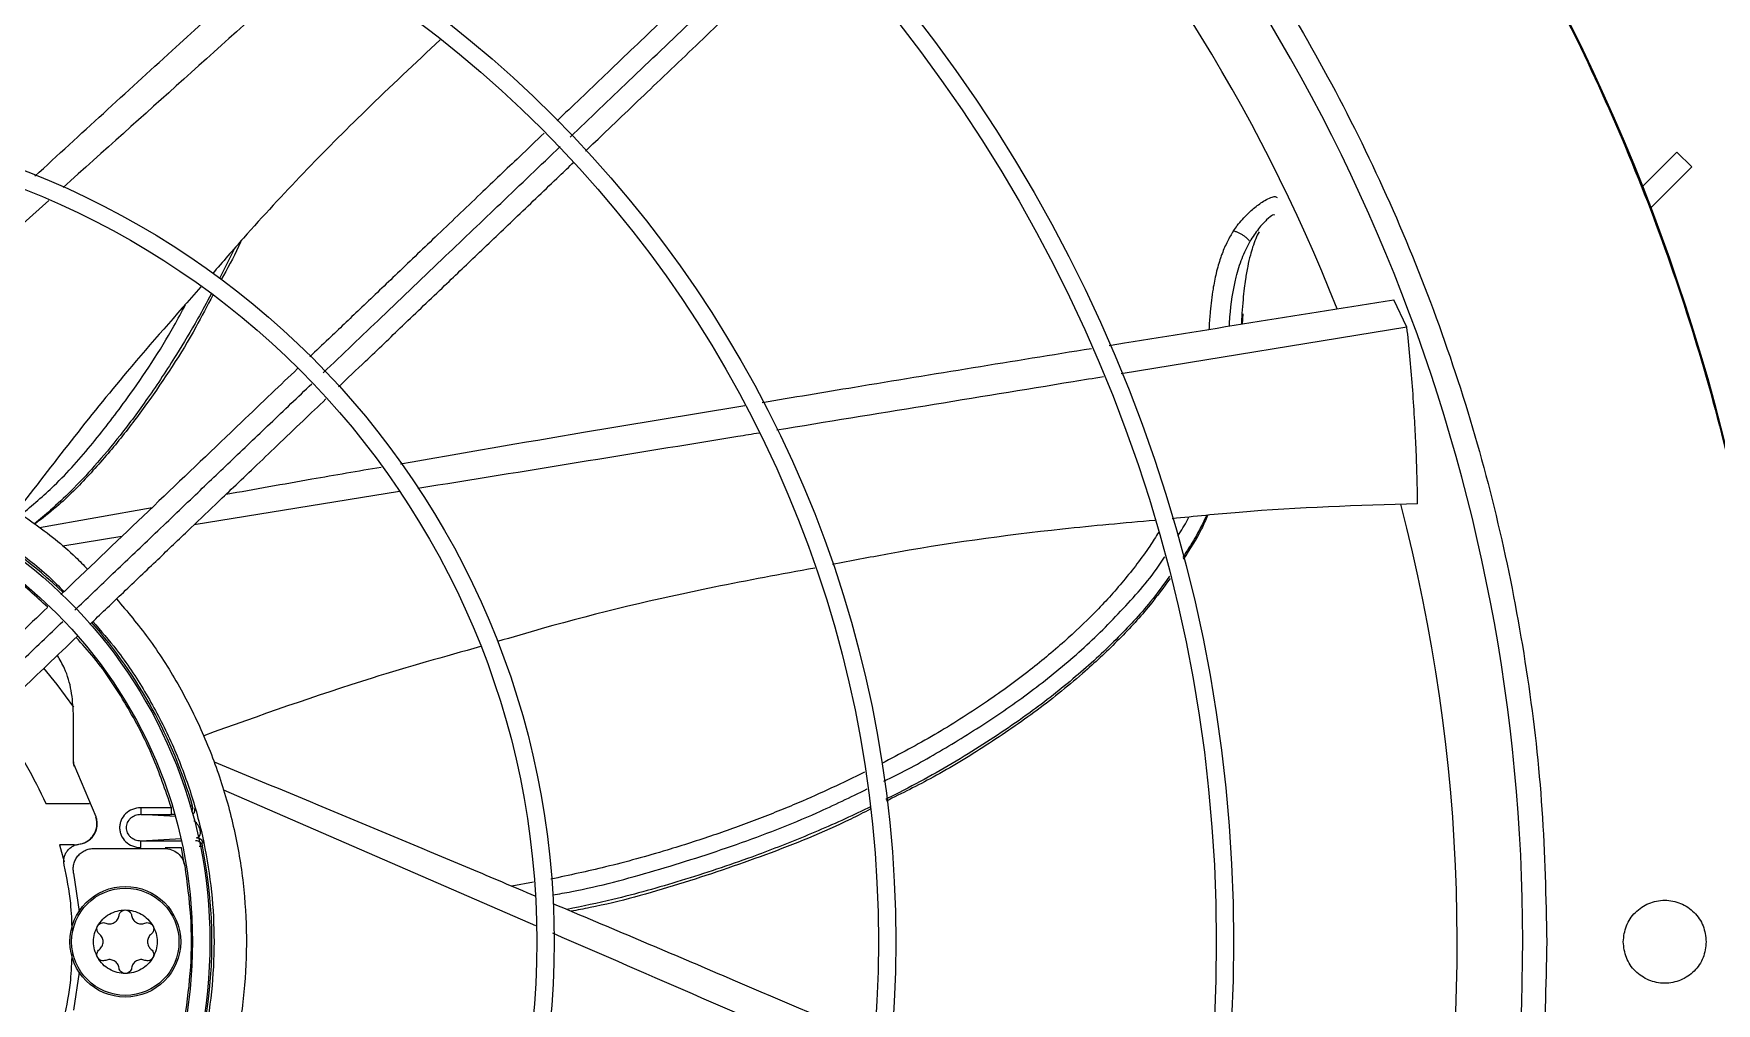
# Model space of a CAD drawing. Header units: inches. Extents: x 1229 to 1453, y -1023 to -720.
# Drawn here: x 1315.92 to 1325.49, y -865.61 to -860.09 of the extents above; entities that cross this region are included whole.
import ezdxf

# ---------------------------------------------------------------- set-up
doc = ezdxf.new("R2010")
doc.units = ezdxf.units.IN
doc.header["$MEASUREMENT"] = 0

msp = doc.modelspace()

# ---------------------------------------------------------------- linework, layer by layer
at = {"color": 18, "linetype": 'Continuous', "lineweight": 25, "true_color": 0x000000}
for p, q in [((1325.2668, -860.7656), (1325.0694, -860.963)), ((1325.352, -860.8475), (1325.2668, -860.7656)), ((1325.1162, -861.0833), (1325.352, -860.8475)), ((1316.0019, -861.0397), (1314.5613, -862.3336)), ((1317.0584, -861.3136), (1316.9737, -861.4849)), ((1323.7307, -861.7608), (1323.6553, -861.6059)), ((1323.7307, -861.7608), (1322.1038, -862.0277)), ((1322.7897, -861.7158), (1322.7889, -861.7448)), ((1322.7954, -861.7438), (1322.7983, -861.6845)), ((1317.9985, -862.6973), (1316.8291, -862.8867)), ((1315.9501, -862.9021), (1316.5908, -862.7877)), ((1316.4174, -862.9534), (1316.0823, -863.0077)), ((1316.1424, -864.2356), (1316.1424, -863.9616)), ((1316.1424, -864.2356), (1316.1424, -864.244)), ((1316.1467, -864.2618), (1316.1467, -864.2537)), ((1316.2718, -864.5502), (1316.1467, -864.2537)), ((1318.7742, -865.1707), (1316.9975, -864.3972)), ((1315.9856, -864.4734), (1316.2333, -864.4734)), ((1316.2718, -864.5502), (1316.2699, -864.5505)), ((1316.6999, -864.4977), (1316.5253, -864.4977)), ((1316.5253, -864.5371), (1316.6999, -864.5371)), ((1316.7223, -864.547), (1316.5253, -864.5371)), ((1316.7185, -864.5371), (1316.6999, -864.5371)), ((1316.1487, -864.7096), (1316.0636, -864.7096)), ((1316.0636, -864.7096), (1316.0888, -864.8048)), ((1316.2593, -864.7293), (1316.6594, -864.7293)), ((1316.5253, -864.6853), (1316.7545, -864.6737)), ((1316.5253, -864.7247), (1316.5253, -864.6853)), ((1316.5253, -864.6853), (1316.7571, -864.6853)), ((1316.6645, -864.7247), (1316.7576, -864.7247)), ((1316.7719, -864.8167), (1316.7576, -864.7247)), ((1316.1434, -864.8704), (1316.1743, -865.088)), ((1318.7607, -864.9219), (1318.6368, -864.9438)), ((1316.1743, -865.4336), (1316.1434, -865.6512))]:
    msp.add_line(p, q, dxfattribs=at)
at = {"color": 18, "linetype": 'Continuous', "lineweight": 25, "true_color": 0x000000, "flags": 128}
msp.add_lwpolyline([(1316.1439, -863.9247), (1316.0497, -863.7955), (1315.9745, -863.7039)], dxfattribs=at)
at = {"color": 18, "linetype": 'Continuous', "lineweight": 25, "true_color": 0x000000}
for centre, radius in [((1314.1739, -865.2608), 11.7126), ((1314.1739, -865.2608), 8.5704), ((1314.1739, -865.2608), 8.472), ((1314.1739, -865.2608), 6.6478), ((1314.1739, -865.2608), 6.5493), ((1314.1739, -865.2608), 4.7037), ((1314.1739, -865.2608), 4.6053), ((1314.1739, -865.2608), 2.745), ((1314.1739, -865.2608), 2.6465), ((1316.4376, -865.2608), 0.315), ((1316.4376, -865.2608), 0.3053)]:
    msp.add_circle(centre, radius, dxfattribs=at)
for centre, radius, start, end in [((1314.1739, -865.2608), 12.9331, 13.26667, 76.73333), ((1314.1739, -865.2608), 11.7147, 21.53134, 44.20264), ((1314.1739, -865.2608), 10.2157, 314.3624, 43.03697), ((1314.1739, -865.2608), 9.8425, 21.47517, 43.01243), ((1314.1739, -865.2608), 11.7147, 339.09994, 20.90006), ((1314.1739, -865.2608), 2.7569, 46.15848, 73.7218), ((1314.1739, -865.2608), 9.8425, 348.7557, 14.65988), ((1314.1739, -865.2608), 2.7569, 16.2782, 41.24448), ((1316.7825, -864.4991), 0.0394, 330.10709, 16.26909), ((1314.1739, -865.2608), 2.7569, 348.59287, 11.40713)]:
    msp.add_arc(centre, radius, start, end, dxfattribs=at)
for points, knots in [([(1302.4643, -865.2608), (1302.4692, -865.0053), (1302.4788, -864.4944), (1302.5568, -863.7313), (1302.681, -862.9748), (1302.8553, -862.228), (1303.0778, -861.4942), (1303.3479, -860.7766), (1303.6644, -860.0781), (1304.0259, -859.4019), (1304.4308, -858.7507), (1304.8774, -858.1274), (1305.3639, -857.5347), (1305.8881, -856.975), (1306.4477, -856.4508), (1307.0405, -855.9644), (1307.6637, -855.5177), (1308.3149, -855.1128), (1308.9912, -854.7513), (1309.6896, -854.4349), (1310.4073, -854.1648), (1311.141, -853.9422), (1311.8878, -853.7681), (1312.6444, -853.6432), (1313.4075, -853.568), (1314.1739, -853.5429), (1314.9402, -853.568), (1315.7033, -853.6432), (1316.4599, -853.7681), (1317.2067, -853.9422), (1317.9404, -854.1648), (1318.6581, -854.4349), (1319.3565, -854.7513), (1320.0328, -855.1128), (1320.684, -855.5177), (1321.3073, -855.9644), (1321.9, -856.4508), (1322.4597, -856.975), (1322.9838, -857.5347), (1323.4703, -858.1274), (1323.9169, -858.7507), (1324.3218, -859.4019), (1324.6833, -860.0781), (1324.9998, -860.7766), (1325.2699, -861.4942), (1325.4924, -862.228), (1325.6667, -862.9748), (1325.7909, -863.7313), (1325.8689, -864.4944), (1325.8786, -865.0053), (1325.8834, -865.2608)], [0, 0, 0, 0, 0.020833, 0.041667, 0.0625, 0.083333, 0.104167, 0.125, 0.145833, 0.166667, 0.1875, 0.208333, 0.229167, 0.25, 0.270833, 0.291667, 0.3125, 0.333333, 0.354167, 0.375, 0.395833, 0.416667, 0.4375, 0.458333, 0.479167, 0.5, 0.520833, 0.541667, 0.5625, 0.583333, 0.604167, 0.625, 0.645833, 0.666667, 0.6875, 0.708333, 0.729167, 0.75, 0.770833, 0.791667, 0.8125, 0.833333, 0.854167, 0.875, 0.895833, 0.916667, 0.9375, 0.958333, 0.979167, 1, 1, 1, 1]), ([(1321.9026, -858.3736), (1322.0658, -858.5646), (1322.3921, -858.9467), (1322.8271, -859.563), (1323.2192, -860.2068), (1323.5626, -860.8782), (1323.8566, -861.5725), (1324.0991, -862.2865), (1324.2893, -863.0162), (1324.4249, -863.7577), (1324.5102, -864.5073), (1324.5208, -865.0096), (1324.5261, -865.2608)], [0, 0, 0, 0, 0.1, 0.2, 0.3, 0.4, 0.5, 0.6, 0.7, 0.8, 0.9, 1, 1, 1, 1]), ([(1320.214, -859.3253), (1320.1782, -859.3596), (1320.0383, -859.4932), (1319.8023, -859.7188), (1319.5002, -860.0075), (1319.2111, -860.2837), (1319.0072, -860.4786), (1318.9052, -860.5761), (1318.8947, -860.5861)], [0, 0, 0, 0, 0.08205, 0.320413, 0.538192, 0.769586, 0.9763, 1, 1, 1, 1]), ([(1318.9683, -860.6792), (1319.0801, -860.5723), (1319.3138, -860.3489), (1319.6498, -860.0279), (1319.9826, -859.7099), (1320.1933, -859.5085), (1320.3017, -859.4049)], [0, 0, 0, 0, 0.25024, 0.523314, 0.754843, 1, 1, 1, 1]), ([(1315.9227, -860.9017), (1316.1827, -860.663), (1316.6708, -860.2147), (1317.1613, -859.7709), (1317.3906, -859.5634)], [0, 0, 0, 0, 0.532579, 1, 1, 1, 1]), ([(1319.0559, -860.7588), (1319.0941, -860.7223), (1319.2298, -860.5926), (1319.4734, -860.3598), (1319.7916, -860.0558), (1320.0965, -859.7644), (1320.2927, -859.5768), (1320.3767, -859.4966)], [0, 0, 0, 0, 0.086049, 0.306305, 0.551401, 0.807984, 1, 1, 1, 1]), ([(1317.5471, -859.6499), (1317.5165, -859.6775), (1317.0298, -860.1159), (1316.5414, -860.5548), (1316.0837, -860.9662)], [0, 0, 0, 0, 0.062942, 1, 1, 1, 1]), ([(1318.229, -860.125), (1318.087, -860.2583), (1317.7008, -860.6211), (1317.2699, -861.0676), (1316.992, -861.3893), (1316.9332, -861.4574)], [0, 0, 0, 0, 0.314147, 0.854877, 1, 1, 1, 1]), ([(1318.8217, -860.6558), (1318.7747, -860.7008), (1318.6539, -860.8162), (1318.4468, -861.0141), (1318.2108, -861.2396), (1317.9818, -861.4585), (1317.7798, -861.6515), (1317.6184, -861.8058), (1317.5239, -861.8961), (1317.4885, -861.9299)], [0, 0, 0, 0, 0.106271, 0.273247, 0.467047, 0.637844, 0.788267, 0.9206, 1, 1, 1, 1]), ([(1317.5643, -862.0208), (1317.6745, -861.9155), (1317.9068, -861.6935), (1318.2432, -861.372), (1318.5825, -861.0478), (1318.7996, -860.8403), (1318.9126, -860.7324)], [0, 0, 0, 0, 0.244395, 0.515011, 0.747693, 1, 1, 1, 1]), ([(1317.6507, -862.1016), (1317.7017, -862.0529), (1317.8235, -861.9365), (1318.0249, -861.744), (1318.2413, -861.5372), (1318.4595, -861.3288), (1318.6772, -861.1207), (1318.856, -860.9498), (1318.9624, -860.8482), (1318.9896, -860.8222)], [0, 0, 0, 0, 0.113908, 0.271731, 0.450073, 0.598183, 0.760522, 0.938729, 1, 1, 1, 1]), ([(1322.7433, -861.2131), (1322.7506, -861.2027), (1322.7669, -861.1796), (1322.7963, -861.1447), (1322.8277, -861.1124), (1322.8584, -861.085), (1322.8865, -861.0628), (1322.9176, -861.0416), (1322.9483, -861.0254), (1322.9787, -861.0144), (1322.9875, -861.0199), (1322.9922, -861.0229)], [0, 0, 0, 0, 0.0797306, 0.1782552, 0.2969947, 0.3879458, 0.4805735, 0.5825721, 0.7201798, 0.8534807, 1, 1, 1, 1]), ([(1322.9786, -861.1245), (1322.976, -861.1222), (1322.9707, -861.1176), (1322.934, -861.1475), (1322.886, -861.1971), (1322.8529, -861.2488), (1322.8363, -861.2745)], [0, 0, 0, 0, 0.244465, 0.494333, 0.747923, 1, 1, 1, 1]), ([(1317.0963, -861.27), (1317.0917, -861.2809), (1317.0586, -861.357), (1317.0176, -861.429), (1316.9823, -861.4908)], [0, 0, 0, 0, 0.14188, 1, 1, 1, 1]), ([(1322.7433, -861.2131), (1322.7374, -861.2226), (1322.7253, -861.2422), (1322.7087, -861.2737), (1322.6928, -861.3075), (1322.6798, -861.3395), (1322.6678, -861.3731), (1322.6562, -861.4102), (1322.6447, -861.454), (1322.6348, -861.4995), (1322.6257, -861.5503), (1322.6175, -861.6084), (1322.6102, -861.6793), (1322.6059, -861.735), (1322.6041, -861.7685), (1322.6038, -861.7745)], [0, 0, 0, 0, 0.05824, 0.119234, 0.182883, 0.249111, 0.295099, 0.36444, 0.447026, 0.524801, 0.601479, 0.710313, 0.824826, 0.968384, 1, 1, 1, 1]), ([(1322.7201, -861.7558), (1322.7211, -861.7378), (1322.7264, -861.6449), (1322.7467, -861.5127), (1322.789, -861.3686), (1322.8207, -861.3056), (1322.8363, -861.2745)], [0, 0, 0, 0, 0.109419, 0.561939, 0.783692, 1, 1, 1, 1]), ([(1322.8363, -861.2745), (1322.8352, -861.2723), (1322.8328, -861.2676), (1322.8255, -861.2593), (1322.8154, -861.2502), (1322.8024, -861.2408), (1322.7876, -861.2319), (1322.7722, -861.224), (1322.7571, -861.2176), (1322.7478, -861.2145), (1322.7433, -861.2131)], [0, 0, 0, 0, 0.11497, 0.238127, 0.367411, 0.500001, 0.632586, 0.761862, 0.885032, 1, 1, 1, 1]), ([(1322.889, -861.2179), (1322.8825, -861.231), (1322.8693, -861.2572), (1322.8529, -861.3032), (1322.8376, -861.3557), (1322.8236, -861.4169), (1322.8126, -861.4806), (1322.804, -861.544), (1322.7971, -861.6087), (1322.7924, -861.6701), (1322.7895, -861.717), (1322.7886, -861.7378), (1322.7882, -861.7449)], [0, 0, 0, 0, 0.101146, 0.203896, 0.292892, 0.415243, 0.548518, 0.639205, 0.753155, 0.890197, 0.962177, 1, 1, 1, 1]), ([(1316.8678, -861.5325), (1316.7265, -861.6919), (1316.361, -862.1041), (1316.0251, -862.5409), (1315.8191, -862.8089)], [0, 0, 0, 0, 0.386641, 1, 1, 1, 1]), ([(1316.9263, -861.5727), (1316.9009, -861.6201), (1316.8382, -861.737), (1316.7189, -861.936), (1316.5732, -862.1584), (1316.4166, -862.37), (1316.2703, -862.546), (1316.137, -862.6876), (1316.0226, -862.7964), (1315.9506, -862.8552), (1315.9201, -862.8802)], [0, 0, 0, 0, 0.096905, 0.239175, 0.41847, 0.577059, 0.714948, 0.832145, 0.928658, 1, 1, 1, 1]), ([(1316.9356, -861.5791), (1316.9039, -861.6404), (1316.7925, -861.8559), (1316.6111, -862.1306), (1316.4037, -862.4075), (1316.2336, -862.6034), (1316.0755, -862.7655), (1315.9646, -862.8502), (1315.9225, -862.8822)], [0, 0, 0, 0, 0.124193, 0.436205, 0.592312, 0.74848, 0.904731, 1, 1, 1, 1]), ([(1315.844, -862.8296), (1315.9082, -862.7754), (1316.056, -862.6508), (1316.2551, -862.424), (1316.4849, -862.1226), (1316.6606, -861.8584), (1316.7583, -861.6741), (1316.78, -861.6334)], [0, 0, 0, 0, 0.1643139, 0.3778099, 0.5907186, 0.9094973, 1, 1, 1, 1]), ([(1322.0364, -861.8657), (1322.0656, -861.8609), (1322.6063, -861.7726), (1323.1453, -861.687), (1323.6553, -861.6059)], [0, 0, 0, 0, 0.053915, 1, 1, 1, 1]), ([(1323.7913, -862.7666), (1323.7904, -862.7082), (1323.7885, -862.5955), (1323.7824, -862.4324), (1323.7739, -862.268), (1323.7624, -862.1004), (1323.748, -861.9281), (1323.7364, -861.8158), (1323.7307, -861.7608)], [0, 0, 0, 0, 0.173712, 0.3354176, 0.4850763, 0.6632668, 0.8349162, 1, 1, 1, 1]), ([(1320.0621, -862.19), (1320.2371, -862.1607), (1320.8624, -862.056), (1321.4864, -861.9549), (1321.9358, -861.8821)], [0, 0, 0, 0, 0.279809, 1, 1, 1, 1]), ([(1317.4181, -861.9972), (1317.3688, -862.0442), (1317.2623, -862.1461), (1316.9995, -862.3972), (1316.6258, -862.7543), (1316.2833, -863.0816), (1316.0972, -863.2595), (1316.0714, -863.2841)], [0, 0, 0, 0, 0.11002, 0.23806, 0.586512, 0.942749, 1, 1, 1, 1]), ([(1322.0045, -862.044), (1321.9467, -862.0535), (1321.328, -862.1551), (1320.707, -862.2563), (1320.1441, -862.3481)], [0, 0, 0, 0, 0.09347, 1, 1, 1, 1]), ([(1316.1496, -863.3727), (1316.2176, -863.3078), (1316.3602, -863.1715), (1316.5847, -862.957), (1316.8115, -862.7402), (1317.0397, -862.5221), (1317.2649, -862.3069), (1317.4197, -862.159), (1317.4986, -862.0836)], [0, 0, 0, 0, 0.150789, 0.316355, 0.498602, 0.654921, 0.823982, 1, 1, 1, 1]), ([(1316.2355, -863.4541), (1316.295, -863.3971), (1316.4202, -863.2775), (1316.6055, -863.1005), (1316.7841, -862.9297), (1316.9318, -862.7886), (1317.058, -862.668), (1317.1751, -862.5562), (1317.3068, -862.4302), (1317.4432, -862.2999), (1317.5358, -862.2114), (1317.5791, -862.17)], [0, 0, 0, 0, 0.132681, 0.278736, 0.413007, 0.531253, 0.608381, 0.694879, 0.792677, 0.903014, 1, 1, 1, 1]), ([(1318.0042, -862.5387), (1318.3512, -862.4786), (1319.0043, -862.3654), (1319.657, -862.2572), (1319.963, -862.2065)], [0, 0, 0, 0, 0.531236, 1, 1, 1, 1]), ([(1314.1739, -862.308), (1314.2772, -862.3112), (1314.484, -862.3175), (1314.7907, -862.368), (1315.0907, -862.4481), (1315.3804, -862.56), (1315.6573, -862.701), (1315.9161, -862.8719), (1316.1056, -863.0191), (1316.2002, -863.1163), (1316.2228, -863.1395)], [0, 0, 0, 0, 0.136759, 0.273517, 0.410274, 0.547034, 0.68379, 0.820549, 0.957307, 1, 1, 1, 1]), ([(1320.0446, -862.3644), (1320.004, -862.371), (1319.358, -862.4766), (1318.7102, -862.5818), (1318.103, -862.6803)], [0, 0, 0, 0, 0.062691, 1, 1, 1, 1]), ([(1312.3484, -863.1796), (1312.4209, -863.1196), (1312.5667, -862.999), (1312.8079, -862.8475), (1313.063, -862.7195), (1313.3303, -862.6188), (1313.6065, -862.5461), (1313.8887, -862.5021), (1314.1739, -862.4874), (1314.4591, -862.5021), (1314.7412, -862.5461), (1315.0174, -862.6188), (1315.2846, -862.7196), (1315.5403, -862.8471), (1315.7802, -863.0013), (1315.9645, -863.1419), (1316.0605, -863.2381), (1316.0893, -863.2669)], [0, 0, 0, 0, 0.0686182, 0.1379717, 0.207325, 0.2766794, 0.3460334, 0.4153867, 0.4847398, 0.554094, 0.6234473, 0.6928013, 0.7621556, 0.831509, 0.9008624, 0.9702164, 1, 1, 1, 1]), ([(1317.0113, -862.7127), (1317.1738, -862.6834), (1317.468, -862.6303), (1317.7625, -862.5801), (1317.8943, -862.5576)], [0, 0, 0, 0, 0.552546, 1, 1, 1, 1]), ([(1315.9959, -863.3562), (1315.9293, -863.2945), (1315.7823, -863.1583), (1315.5248, -862.9876), (1315.2387, -862.8372), (1315.0368, -862.7686), (1314.937, -862.7347)], [0, 0, 0, 0, 0.219674, 0.484445, 0.745154, 1, 1, 1, 1]), ([(1323.7913, -862.7666), (1323.4526, -862.7773), (1322.9862, -862.792), (1322.5223, -862.8391), (1322.3953, -862.852)], [0, 0, 0, 0, 0.726229, 1, 1, 1, 1]), ([(1322.2966, -862.8614), (1322.1214, -862.8771), (1321.6119, -862.9226), (1320.9995, -863.0082), (1320.5661, -863.0931), (1320.4618, -863.1135)], [0, 0, 0, 0, 0.284889, 0.827951, 1, 1, 1, 1]), ([(1322.4263, -862.9491), (1322.4466, -862.9195), (1322.4702, -862.8853), (1322.4869, -862.8482), (1322.4892, -862.8431)], [0, 0, 0, 0, 0.863191, 1, 1, 1, 1]), ([(1322.5915, -862.8334), (1322.5697, -862.877), (1322.5288, -862.9586), (1322.4789, -863.036), (1322.4556, -863.0721)], [0, 0, 0, 0, 0.534232, 1, 1, 1, 1]), ([(1322.5962, -862.8329), (1322.5852, -862.8586), (1322.5482, -862.9452), (1322.4952, -863.0254), (1322.458, -863.0819)], [0, 0, 0, 0, 0.295896, 1, 1, 1, 1]), ([(1322.318, -862.9285), (1322.3013, -862.9552), (1322.2627, -863.0168), (1322.1954, -863.1092), (1322.1187, -863.206), (1322.0381, -863.2985), (1321.9277, -863.4153), (1321.7751, -863.56), (1321.5664, -863.7328), (1321.3201, -863.9103), (1321.0433, -864.0867), (1320.8432, -864.1922), (1320.7419, -864.2456)], [0, 0, 0, 0, 0.0457529, 0.1057729, 0.1652638, 0.224217, 0.2826204, 0.3967082, 0.5266446, 0.6724573, 0.83416, 1, 1, 1, 1]), ([(1320.7534, -864.346), (1320.7747, -864.336), (1320.8954, -864.2795), (1321.1068, -864.1575), (1321.3881, -863.9832), (1321.6574, -863.7885), (1321.9138, -863.5745), (1322.1468, -863.3354), (1322.2938, -863.1645), (1322.352, -863.0698), (1322.3524, -863.0692)], [0, 0, 0, 0, 0.034385, 0.194225, 0.354308, 0.514706, 0.675526, 0.836913, 0.998972, 1, 1, 1, 1]), ([(1320.3606, -863.1329), (1320.1695, -863.1682), (1319.6489, -863.2645), (1319.0465, -863.4069), (1318.6399, -863.5269), (1318.5547, -863.552)], [0, 0, 0, 0, 0.314233, 0.856302, 1, 1, 1, 1]), ([(1322.3795, -863.1798), (1322.3443, -863.2284), (1322.2524, -863.3553), (1322.073, -863.5468), (1321.8433, -863.7589), (1321.5694, -863.973), (1321.2506, -864.186), (1320.9735, -864.3443), (1320.8071, -864.429), (1320.7653, -864.4502)], [0, 0, 0, 0, 0.0871631, 0.227891, 0.3782844, 0.5383443, 0.7290862, 0.9319721, 1, 1, 1, 1]), ([(1322.3825, -863.1922), (1322.3456, -863.2428), (1322.2571, -863.3642), (1322.0942, -863.54), (1321.8808, -863.7421), (1321.6285, -863.9454), (1321.3378, -864.145), (1321.0514, -864.3201), (1320.8564, -864.416), (1320.7665, -864.4602)], [0, 0, 0, 0, 0.091068, 0.218312, 0.3455695, 0.5152292, 0.6848997, 0.8545748, 1, 1, 1, 1]), ([(1315.9951, -863.357), (1315.8819, -863.4652), (1315.6588, -863.6784), (1315.3266, -863.9958), (1315.0796, -864.2319), (1314.9152, -864.389), (1314.833, -864.4675), (1314.7449, -864.5517), (1314.6842, -864.6097), (1314.6502, -864.6422)], [0, 0, 0, 0, 0.252825, 0.498235, 0.740971, 0.803595, 0.864704, 0.924154, 1, 1, 1, 1]), ([(1316.3877, -863.3086), (1316.4493, -863.3818), (1316.5775, -863.5342), (1316.74, -863.7901), (1316.8806, -864.0669), (1316.9907, -864.3574), (1317.0699, -864.6577), (1317.1172, -864.9646), (1317.132, -865.2748), (1317.1142, -865.5849), (1317.064, -865.8914), (1316.982, -866.191), (1316.8689, -866.4802), (1316.7266, -866.7564), (1316.5543, -867.0143), (1316.4094, -867.1997), (1316.3153, -867.2907), (1316.2954, -867.3099)], [0, 0, 0, 0, 0.065205, 0.135665, 0.206125, 0.276585, 0.347045, 0.417505, 0.487965, 0.558425, 0.628885, 0.699345, 0.769805, 0.840265, 0.910725, 0.981186, 1, 1, 1, 1]), ([(1314.7428, -864.7171), (1314.7778, -864.6836), (1314.8584, -864.6066), (1314.9816, -864.4889), (1315.119, -864.3576), (1315.2673, -864.2159), (1315.4375, -864.0532), (1315.6319, -863.8674), (1315.8496, -863.6594), (1316.0027, -863.5131), (1316.0824, -863.4369)], [0, 0, 0, 0, 0.078323, 0.180329, 0.275628, 0.385797, 0.512305, 0.656809, 0.821221, 1, 1, 1, 1]), ([(1316.2531, -863.4372), (1316.2992, -863.4904), (1316.4076, -863.6156), (1316.5512, -863.8338), (1316.686, -864.0854), (1316.7934, -864.3501), (1316.8732, -864.6243), (1316.9243, -864.9053), (1316.9463, -865.19), (1316.9389, -865.4755), (1316.9022, -865.7587), (1316.8365, -866.0366), (1316.7426, -866.3063), (1316.6216, -866.5651), (1316.4739, -866.8092), (1316.323, -867.0151), (1316.2126, -867.1301), (1316.168, -867.1766)], [0, 0, 0, 0, 0.051393, 0.120749, 0.190107, 0.259464, 0.328821, 0.398178, 0.467535, 0.536892, 0.606249, 0.675606, 0.744963, 0.81432, 0.883677, 0.953035, 1, 1, 1, 1]), ([(1314.8133, -864.8131), (1314.839, -864.7885), (1314.8969, -864.7332), (1314.9868, -864.6473), (1315.0832, -864.5552), (1315.1804, -864.4623), (1315.2788, -864.3683), (1315.4469, -864.2076), (1315.6851, -863.98), (1315.9474, -863.7293), (1316.1078, -863.5761), (1316.1652, -863.5212)], [0, 0, 0, 0, 0.057028, 0.128321, 0.199319, 0.270688, 0.343884, 0.417564, 0.643745, 0.872299, 1, 1, 1, 1]), ([(1316.6999, -864.4977), (1316.6661, -864.3979), (1316.5975, -864.1959), (1316.4465, -863.9102), (1316.3, -863.6844), (1316.1919, -863.566), (1316.1576, -863.5285)], [0, 0, 0, 0, 0.2820877, 0.570667, 0.8637417, 1, 1, 1, 1]), ([(1318.4597, -863.5797), (1318.2533, -863.6377), (1317.7217, -863.7872), (1317.2017, -863.9736), (1316.8835, -864.0876)], [0, 0, 0, 0, 0.388132, 1, 1, 1, 1]), ([(1316.1424, -863.9616), (1316.1397, -863.9179), (1316.1344, -863.8305), (1316.1015, -863.7175), (1316.0654, -863.6549), (1316.0512, -863.6302)], [0, 0, 0, 0, 0.3772613, 0.7545222, 1, 1, 1, 1]), ([(1315.6785, -863.9863), (1315.6978, -864.0076), (1315.7724, -864.0899), (1315.8787, -864.2523), (1315.9501, -864.3999), (1315.9856, -864.4734)], [0, 0, 0, 0, 0.148916, 0.576564, 1, 1, 1, 1]), ([(1316.1467, -864.2537), (1316.1454, -864.2508), (1316.1429, -864.245), (1316.1425, -864.2387), (1316.1424, -864.2356)], [0, 0, 0, 0, 0.4997971, 1, 1, 1, 1]), ([(1316.1424, -864.244), (1316.1425, -864.2471), (1316.1429, -864.2533), (1316.1454, -864.259), (1316.1467, -864.2618)], [0, 0, 0, 0, 0.500004, 1, 1, 1, 1]), ([(1316.9434, -864.2368), (1317.4281, -864.4373), (1318.0375, -864.6892), (1318.644, -864.9467), (1318.768, -864.9994)], [0, 0, 0, 0, 0.7955568, 1, 1, 1, 1]), ([(1320.6447, -864.2957), (1320.5197, -864.3557), (1320.3568, -864.4338), (1320.1504, -864.5184), (1320.031, -864.5653), (1319.9082, -864.6109), (1319.7821, -864.6553), (1319.6526, -864.6982), (1319.4492, -864.7614), (1319.1853, -864.8347), (1318.9633, -864.8821), (1318.8595, -864.9043)], [0, 0, 0, 0, 0.2188907, 0.2851323, 0.3528548, 0.4220567, 0.4927347, 0.5648854, 0.6385066, 0.8310335, 1, 1, 1, 1]), ([(1318.8692, -864.9945), (1318.9054, -864.9882), (1319.1014, -864.954), (1319.4515, -864.8593), (1319.9172, -864.7109), (1320.3213, -864.5557), (1320.5639, -864.4372), (1320.659, -864.3908)], [0, 0, 0, 0, 0.058494, 0.316693, 0.574947, 0.833356, 1, 1, 1, 1]), ([(1316.174, -864.7053), (1316.1827, -864.7037), (1316.1999, -864.7005), (1316.2236, -864.6885), (1316.2443, -864.6721), (1316.2607, -864.6514), (1316.2722, -864.6277), (1316.2781, -864.602), (1316.2786, -864.5755), (1316.2741, -864.5586), (1316.2718, -864.5502)], [0, 0, 0, 0, 0.125194, 0.250389, 0.375496, 0.500528, 0.625476, 0.750351, 0.875181, 1, 1, 1, 1]), ([(1316.1954, -864.7003), (1316.1958, -864.7002), (1316.2046, -864.6982), (1316.2207, -864.6892), (1316.2421, -864.673), (1316.2593, -864.6512), (1316.2711, -864.6261), (1316.2765, -864.5997), (1316.2763, -864.574), (1316.2719, -864.5581), (1316.2699, -864.5505)], [0, 0, 0, 0, 0.0069686, 0.1453806, 0.2910487, 0.4405377, 0.5898133, 0.7348842, 0.8723933, 1, 1, 1, 1]), ([(1316.5253, -864.4977), (1316.5092, -864.4995), (1316.4773, -864.503), (1316.4374, -864.5298), (1316.4154, -864.5615), (1316.4067, -864.5896), (1316.4045, -864.6112), (1316.4067, -864.6328), (1316.4154, -864.6609), (1316.4374, -864.6925), (1316.4773, -864.7194), (1316.5092, -864.7229), (1316.5253, -864.7247)], [0, 0, 0, 0, 0.132079, 0.259806, 0.381603, 0.440899, 0.500002, 0.559049, 0.618398, 0.740195, 0.867921, 1, 1, 1, 1]), ([(1316.5253, -864.5371), (1316.5149, -864.5381), (1316.494, -864.54), (1316.471, -864.5536), (1316.4567, -864.5685), (1316.4485, -864.5816), (1316.4434, -864.596), (1316.4417, -864.6112), (1316.4434, -864.6264), (1316.4485, -864.6408), (1316.4567, -864.6538), (1316.471, -864.6687), (1316.494, -864.6824), (1316.5149, -864.6843), (1316.5253, -864.6853)], [0, 0, 0, 0, 0.127645, 0.253729, 0.316127, 0.377879, 0.439096, 0.5, 0.560904, 0.622121, 0.683873, 0.746272, 0.872355, 1, 1, 1, 1]), ([(1316.5253, -864.4977), (1316.5253, -864.5028), (1316.5253, -864.513), (1316.5253, -864.5259), (1316.5253, -864.5351), (1316.5253, -864.5364), (1316.5253, -864.5371)], [0, 0, 0, 0, 0.250002, 0.5, 0.749996, 1, 1, 1, 1]), ([(1316.6999, -864.5371), (1316.6999, -864.5364), (1316.6999, -864.5351), (1316.6999, -864.5259), (1316.6999, -864.513), (1316.6999, -864.5028), (1316.6999, -864.4977)], [0, 0, 0, 0, 0.250004, 0.5, 0.749998, 1, 1, 1, 1]), ([(1316.8203, -864.488), (1316.8188, -864.488), (1316.817, -864.4879), (1316.8075, -864.4885), (1316.8055, -864.4887)], [0, 0, 0, 0, 0.783006, 1, 1, 1, 1]), ([(1316.8301, -864.5004), (1316.8307, -864.503), (1316.832, -864.5086), (1316.8315, -864.5176), (1316.8288, -864.5266), (1316.8252, -864.5336), (1316.8219, -864.5368), (1316.8209, -864.5378)], [0, 0, 0, 0, 0.203719, 0.424591, 0.658571, 0.899688, 1, 1, 1, 1]), ([(1320.6745, -864.4943), (1320.6532, -864.5047), (1320.5812, -864.5399), (1320.4577, -864.5955), (1320.305, -864.661), (1320.1534, -864.7218), (1319.9202, -864.8099), (1319.6078, -864.9138), (1319.2569, -865.013), (1319.0388, -865.0589), (1318.9518, -865.0773)], [0, 0, 0, 0, 0.0388329, 0.1310744, 0.2218673, 0.3112114, 0.3991056, 0.6314316, 0.8529951, 1, 1, 1, 1]), ([(1320.6763, -864.5061), (1320.6394, -864.5252), (1320.4467, -864.6249), (1320.0825, -864.7695), (1319.5874, -864.9373), (1319.2167, -865.0426), (1319.0103, -865.0803), (1318.9744, -865.0868)], [0, 0, 0, 0, 0.068536, 0.358655, 0.648786, 0.938935, 1, 1, 1, 1]), ([(1316.8422, -864.6693), (1316.8457, -864.6685), (1316.8528, -864.6668), (1316.8608, -864.6574), (1316.8656, -864.6473), (1316.8652, -864.6339), (1316.8647, -864.63), (1316.8642, -864.6268), (1316.8634, -864.6234), (1316.8625, -864.62), (1316.8615, -864.6169), (1316.8591, -864.6106), (1316.854, -864.6003), (1316.8421, -864.5825), (1316.8338, -864.5762), (1316.8278, -864.5717)], [0, 0, 0, 0, 0.199717, 0.396756, 0.535739, 0.555918, 0.565194, 0.573898, 0.582277, 0.590794, 0.599814, 0.60944, 0.652137, 0.746227, 1, 1, 1, 1]), ([(1316.09, -864.8248), (1316.0888, -864.8181), (1316.0866, -864.8045), (1316.0887, -864.7838), (1316.0947, -864.764), (1316.1049, -864.746), (1316.1184, -864.7303), (1316.135, -864.718), (1316.1537, -864.709), (1316.1673, -864.7065), (1316.174, -864.7053)], [0, 0, 0, 0, 0.124963, 0.249993, 0.374924, 0.499989, 0.624924, 0.749981, 0.874946, 1, 1, 1, 1]), ([(1316.1434, -864.8704), (1316.1423, -864.8617), (1316.14, -864.8445), (1316.1438, -864.8184), (1316.1529, -864.7938), (1316.1672, -864.7718), (1316.186, -864.7535), (1316.2084, -864.7398), (1316.2332, -864.731), (1316.2506, -864.7299), (1316.2593, -864.7293)], [0, 0, 0, 0, 0.125, 0.250001, 0.374997, 0.5, 0.624996, 0.749999, 0.875018, 1, 1, 1, 1]), ([(1316.6594, -864.7293), (1316.6732, -864.7307), (1316.701, -864.7336), (1316.7372, -864.7556), (1316.7649, -864.7877), (1316.7722, -864.8146), (1316.7759, -864.828)], [0, 0, 0, 0, 0.249982, 0.500003, 0.749993, 1, 1, 1, 1]), ([(1316.8377, -864.684), (1316.8421, -864.6844), (1316.8511, -864.6853), (1316.8631, -864.6923), (1316.8724, -864.7027), (1316.875, -864.7113), (1316.8763, -864.7155)], [0, 0, 0, 0, 0.242498, 0.499991, 0.757495, 1, 1, 1, 1]), ([(1316.8808, -864.7007), (1316.8795, -864.6965), (1316.8768, -864.6879), (1316.8675, -864.6776), (1316.8555, -864.6706), (1316.8466, -864.6697), (1316.8422, -864.6693)], [0, 0, 0, 0, 0.242739, 0.500184, 0.75757, 1, 1, 1, 1]), ([(1316.8575, -864.7174), (1316.8611, -864.7171), (1316.8738, -864.7161), (1316.8753, -864.7158), (1316.8763, -864.7155)], [0, 0, 0, 0, 0.285124, 1, 1, 1, 1]), ([(1316.1353, -865.1963), (1316.1336, -865.1446), (1316.1295, -865.0195), (1316.1046, -864.8968), (1316.09, -864.8248)], [0, 0, 0, 0, 0.413893, 1, 1, 1, 1]), ([(1316.7759, -864.828), (1316.7886, -864.9238), (1316.814, -865.1154), (1316.814, -865.4062), (1316.7886, -865.5978), (1316.7759, -865.6936)], [0, 0, 0, 0, 0.333333, 0.666667, 1, 1, 1, 1]), ([(1324.9613, -865.2608), (1324.9648, -865.2299), (1324.9719, -865.168), (1325.0265, -865.0894), (1325.1046, -865.0369), (1325.1975, -865.0184), (1325.2903, -865.0369), (1325.3684, -865.0894), (1325.423, -865.168), (1325.4301, -865.2299), (1325.4337, -865.2608)], [0, 0, 0, 0, 0.125, 0.25, 0.374999, 0.499998, 0.625001, 0.75, 0.875, 1, 1, 1, 1]), ([(1316.2808, -865.1702), (1316.2897, -865.1571), (1316.3076, -865.131), (1316.3462, -865.1024), (1316.3902, -865.0833), (1316.4218, -865.0809), (1316.4376, -865.0797)], [0, 0, 0, 0, 0.25, 0.50001, 0.750001, 1, 1, 1, 1]), ([(1316.326, -865.1549), (1316.33, -865.1562), (1316.338, -865.1589), (1316.3508, -865.1594), (1316.3632, -865.1571), (1316.3749, -865.1521), (1316.3851, -865.1445), (1316.3932, -865.1348), (1316.3992, -865.1236), (1316.4009, -865.1153), (1316.4017, -865.1112)], [0, 0, 0, 0, 0.125011, 0.250006, 0.375015, 0.500015, 0.625016, 0.749997, 0.875001, 1, 1, 1, 1]), ([(1316.4017, -865.1112), (1316.4027, -865.1069), (1316.4048, -865.0984), (1316.4133, -865.0882), (1316.4246, -865.0811), (1316.4333, -865.0802), (1316.4376, -865.0797)], [0, 0, 0, 0, 0.250018, 0.500039, 0.749991, 1, 1, 1, 1]), ([(1316.4376, -865.0797), (1316.442, -865.0802), (1316.4507, -865.0811), (1316.462, -865.0882), (1316.4705, -865.0984), (1316.4726, -865.1069), (1316.4736, -865.1112)], [0, 0, 0, 0, 0.249996, 0.500014, 0.750022, 1, 1, 1, 1]), ([(1316.4376, -865.0797), (1316.4534, -865.0809), (1316.4851, -865.0833), (1316.5291, -865.1024), (1316.5676, -865.131), (1316.5855, -865.1571), (1316.5945, -865.1702)], [0, 0, 0, 0, 0.250018, 0.500003, 0.750006, 1, 1, 1, 1]), ([(1316.4736, -865.1112), (1316.4744, -865.1153), (1316.4761, -865.1236), (1316.482, -865.1348), (1316.4902, -865.1445), (1316.5004, -865.1521), (1316.512, -865.1571), (1316.5245, -865.1594), (1316.5373, -865.1589), (1316.5452, -865.1562), (1316.5492, -865.1549)], [0, 0, 0, 0, 0.125008, 0.249988, 0.374997, 0.499996, 0.624993, 0.749999, 0.874992, 1, 1, 1, 1]), ([(1318.8709, -865.043), (1319.1943, -865.1795), (1319.8047, -865.4373), (1320.412, -865.6991), (1320.6976, -865.8222)], [0, 0, 0, 0, 0.529758, 1, 1, 1, 1]), ([(1316.2808, -865.3513), (1316.2739, -865.3371), (1316.2602, -865.3085), (1316.2547, -865.2608), (1316.2602, -865.2131), (1316.2739, -865.1845), (1316.2808, -865.1702)], [0, 0, 0, 0, 0.25, 0.5, 0.75, 1, 1, 1, 1]), ([(1316.2901, -865.2171), (1316.2869, -865.2141), (1316.2806, -865.2081), (1316.2759, -865.1956), (1316.2755, -865.1822), (1316.279, -865.1742), (1316.2808, -865.1702)], [0, 0, 0, 0, 0.24999, 0.499996, 0.749992, 1, 1, 1, 1]), ([(1316.2808, -865.1702), (1316.2834, -865.1667), (1316.2885, -865.1596), (1316.3003, -865.1534), (1316.3135, -865.1511), (1316.3218, -865.1536), (1316.326, -865.1549)], [0, 0, 0, 0, 0.24999, 0.499993, 0.749963, 1, 1, 1, 1]), ([(1316.2901, -865.3045), (1316.2933, -865.3017), (1316.2996, -865.2961), (1316.3064, -865.2853), (1316.3107, -865.2734), (1316.3121, -865.2608), (1316.3107, -865.2482), (1316.3064, -865.2363), (1316.2996, -865.2255), (1316.2933, -865.2199), (1316.2901, -865.2171)], [0, 0, 0, 0, 0.125011, 0.250004, 0.375001, 0.5, 0.624999, 0.749996, 0.874989, 1, 1, 1, 1]), ([(1316.5492, -865.1549), (1316.5534, -865.1536), (1316.5618, -865.1511), (1316.575, -865.1534), (1316.5868, -865.1596), (1316.5919, -865.1667), (1316.5945, -865.1702)], [0, 0, 0, 0, 0.2499487, 0.5000075, 0.7500107, 1, 1, 1, 1]), ([(1316.5852, -865.2171), (1316.582, -865.2199), (1316.5757, -865.2255), (1316.5689, -865.2363), (1316.5646, -865.2482), (1316.5632, -865.2608), (1316.5646, -865.2734), (1316.5689, -865.2853), (1316.5757, -865.2961), (1316.582, -865.3017), (1316.5852, -865.3045)], [0, 0, 0, 0, 0.125011, 0.250004, 0.375001, 0.5, 0.624999, 0.749996, 0.874989, 1, 1, 1, 1]), ([(1316.5945, -865.1702), (1316.5963, -865.1742), (1316.5998, -865.1822), (1316.5993, -865.1956), (1316.5947, -865.2081), (1316.5883, -865.2141), (1316.5852, -865.2171)], [0, 0, 0, 0, 0.250016, 0.500021, 0.750002, 1, 1, 1, 1]), ([(1316.5945, -865.1702), (1316.6013, -865.1845), (1316.6151, -865.2131), (1316.6206, -865.2608), (1316.6151, -865.3085), (1316.6013, -865.3371), (1316.5945, -865.3513)], [0, 0, 0, 0, 0.25, 0.5, 0.75, 1, 1, 1, 1]), ([(1320.6754, -865.9968), (1320.6388, -865.9809), (1320.038, -865.7203), (1319.436, -865.4585), (1318.8707, -865.2126)], [0, 0, 0, 0, 0.060947, 1, 1, 1, 1]), ([(1325.8834, -865.2608), (1325.8786, -865.5163), (1325.8689, -866.0272), (1325.7909, -866.7903), (1325.6667, -867.5468), (1325.4924, -868.2936), (1325.2699, -869.0274), (1324.9998, -869.745), (1324.6833, -870.4435), (1324.3218, -871.1197), (1323.9169, -871.7709), (1323.4703, -872.3942), (1322.9838, -872.9869), (1322.4597, -873.5466), (1321.9, -874.0708), (1321.3073, -874.5572), (1320.684, -875.0039), (1320.0328, -875.4088), (1319.3565, -875.7703), (1318.6581, -876.0867), (1317.9404, -876.3568), (1317.2067, -876.5794), (1316.4599, -876.7535), (1315.7033, -876.8784), (1314.9402, -876.9536), (1314.1739, -876.9787), (1313.4075, -876.9536), (1312.6444, -876.8784), (1311.8878, -876.7535), (1311.141, -876.5794), (1310.4073, -876.3568), (1309.6896, -876.0867), (1308.9912, -875.7702), (1308.3149, -875.4088), (1307.6637, -875.0039), (1307.0405, -874.5572), (1306.4477, -874.0708), (1305.8881, -873.5466), (1305.3639, -872.9869), (1304.8774, -872.3942), (1304.4308, -871.7709), (1304.0259, -871.1197), (1303.6644, -870.4435), (1303.3479, -869.745), (1303.0778, -869.0274), (1302.8553, -868.2936), (1302.681, -867.5468), (1302.5568, -866.7903), (1302.4788, -866.0272), (1302.4692, -865.5163), (1302.4643, -865.2608)], [0, 0, 0, 0, 0.020833, 0.041667, 0.0625, 0.083333, 0.104167, 0.125, 0.145833, 0.166667, 0.1875, 0.208333, 0.229167, 0.25, 0.270833, 0.291667, 0.3125, 0.333333, 0.354167, 0.375, 0.395833, 0.416667, 0.4375, 0.458333, 0.479167, 0.5, 0.520833, 0.541667, 0.5625, 0.583333, 0.604167, 0.625, 0.645833, 0.666667, 0.6875, 0.708333, 0.729167, 0.75, 0.770833, 0.791667, 0.8125, 0.833333, 0.854167, 0.875, 0.895833, 0.916667, 0.9375, 0.958333, 0.979167, 1, 1, 1, 1]), ([(1316.2808, -865.3513), (1316.279, -865.3474), (1316.2755, -865.3394), (1316.2759, -865.326), (1316.2806, -865.3135), (1316.2869, -865.3075), (1316.2901, -865.3045)], [0, 0, 0, 0, 0.250008, 0.500004, 0.75001, 1, 1, 1, 1]), ([(1316.5852, -865.3045), (1316.5883, -865.3075), (1316.5947, -865.3135), (1316.5993, -865.326), (1316.5998, -865.3394), (1316.5963, -865.3474), (1316.5945, -865.3513)], [0, 0, 0, 0, 0.249998, 0.499979, 0.749984, 1, 1, 1, 1]), ([(1324.5261, -865.2608), (1324.5208, -865.512), (1324.5102, -866.0143), (1324.4249, -866.7639), (1324.2893, -867.5054), (1324.0991, -868.2351), (1323.8566, -868.949), (1323.5626, -869.6434), (1323.2192, -870.3147), (1322.8271, -870.9586), (1322.3921, -871.5749), (1322.0658, -871.957), (1321.9026, -872.148)], [0, 0, 0, 0, 0.1, 0.2, 0.3000001, 0.4, 0.5, 0.6, 0.7000001, 0.8000001, 0.9000001, 1, 1, 1, 1]), ([(1325.4337, -865.2608), (1325.4301, -865.2917), (1325.423, -865.3535), (1325.3684, -865.4322), (1325.2903, -865.4847), (1325.1975, -865.5032), (1325.1046, -865.4847), (1325.0265, -865.4322), (1324.9719, -865.3535), (1324.9648, -865.2917), (1324.9613, -865.2608)], [0, 0, 0, 0, 0.125, 0.25, 0.374999, 0.500002, 0.625001, 0.75, 0.875, 1, 1, 1, 1]), ([(1316.09, -865.6967), (1316.1046, -865.6248), (1316.1294, -865.5027), (1316.1335, -865.3783), (1316.1352, -865.3272)], [0, 0, 0, 0, 0.589248, 1, 1, 1, 1]), ([(1316.326, -865.3667), (1316.3218, -865.368), (1316.3135, -865.3705), (1316.3003, -865.3682), (1316.2885, -865.362), (1316.2834, -865.3549), (1316.2808, -865.3513)], [0, 0, 0, 0, 0.250037, 0.500007, 0.75001, 1, 1, 1, 1]), ([(1316.4376, -865.4419), (1316.4218, -865.4407), (1316.3902, -865.4383), (1316.3462, -865.4192), (1316.3076, -865.3906), (1316.2897, -865.3644), (1316.2808, -865.3513)], [0, 0, 0, 0, 0.2499995, 0.4999904, 0.7499998, 1, 1, 1, 1]), ([(1316.4017, -865.4104), (1316.4009, -865.4063), (1316.3992, -865.398), (1316.3932, -865.3868), (1316.3851, -865.3771), (1316.3749, -865.3695), (1316.3632, -865.3645), (1316.3508, -865.3622), (1316.338, -865.3627), (1316.33, -865.3654), (1316.326, -865.3667)], [0, 0, 0, 0, 0.1249992, 0.2500029, 0.374984, 0.4999854, 0.624985, 0.7499936, 0.8749892, 1, 1, 1, 1]), ([(1316.4376, -865.4419), (1316.4333, -865.4414), (1316.4246, -865.4405), (1316.4133, -865.4334), (1316.4048, -865.4232), (1316.4027, -865.4147), (1316.4017, -865.4104)], [0, 0, 0, 0, 0.250008, 0.49996, 0.749981, 1, 1, 1, 1]), ([(1316.5945, -865.3513), (1316.5855, -865.3644), (1316.5676, -865.3906), (1316.5291, -865.4192), (1316.4851, -865.4383), (1316.4534, -865.4407), (1316.4376, -865.4419)], [0, 0, 0, 0, 0.249994, 0.499997, 0.749982, 1, 1, 1, 1]), ([(1316.4736, -865.4104), (1316.4726, -865.4147), (1316.4705, -865.4232), (1316.462, -865.4334), (1316.4507, -865.4405), (1316.442, -865.4414), (1316.4376, -865.4419)], [0, 0, 0, 0, 0.249977, 0.4999854, 0.7500032, 1, 1, 1, 1]), ([(1316.5492, -865.3667), (1316.5452, -865.3654), (1316.5373, -865.3627), (1316.5245, -865.3622), (1316.512, -865.3645), (1316.5004, -865.3695), (1316.4902, -865.3771), (1316.482, -865.3868), (1316.4761, -865.398), (1316.4744, -865.4063), (1316.4736, -865.4104)], [0, 0, 0, 0, 0.125008, 0.250001, 0.375007, 0.500004, 0.625003, 0.750012, 0.874992, 1, 1, 1, 1]), ([(1316.5945, -865.3513), (1316.5919, -865.3549), (1316.5868, -865.362), (1316.575, -865.3682), (1316.5618, -865.3705), (1316.5534, -865.368), (1316.5492, -865.3667)], [0, 0, 0, 0, 0.249989, 0.499993, 0.750051, 1, 1, 1, 1])]:
    msp.add_open_spline(points, degree=3, knots=knots, dxfattribs=at)

doc.saveas('drawing.dxf')
